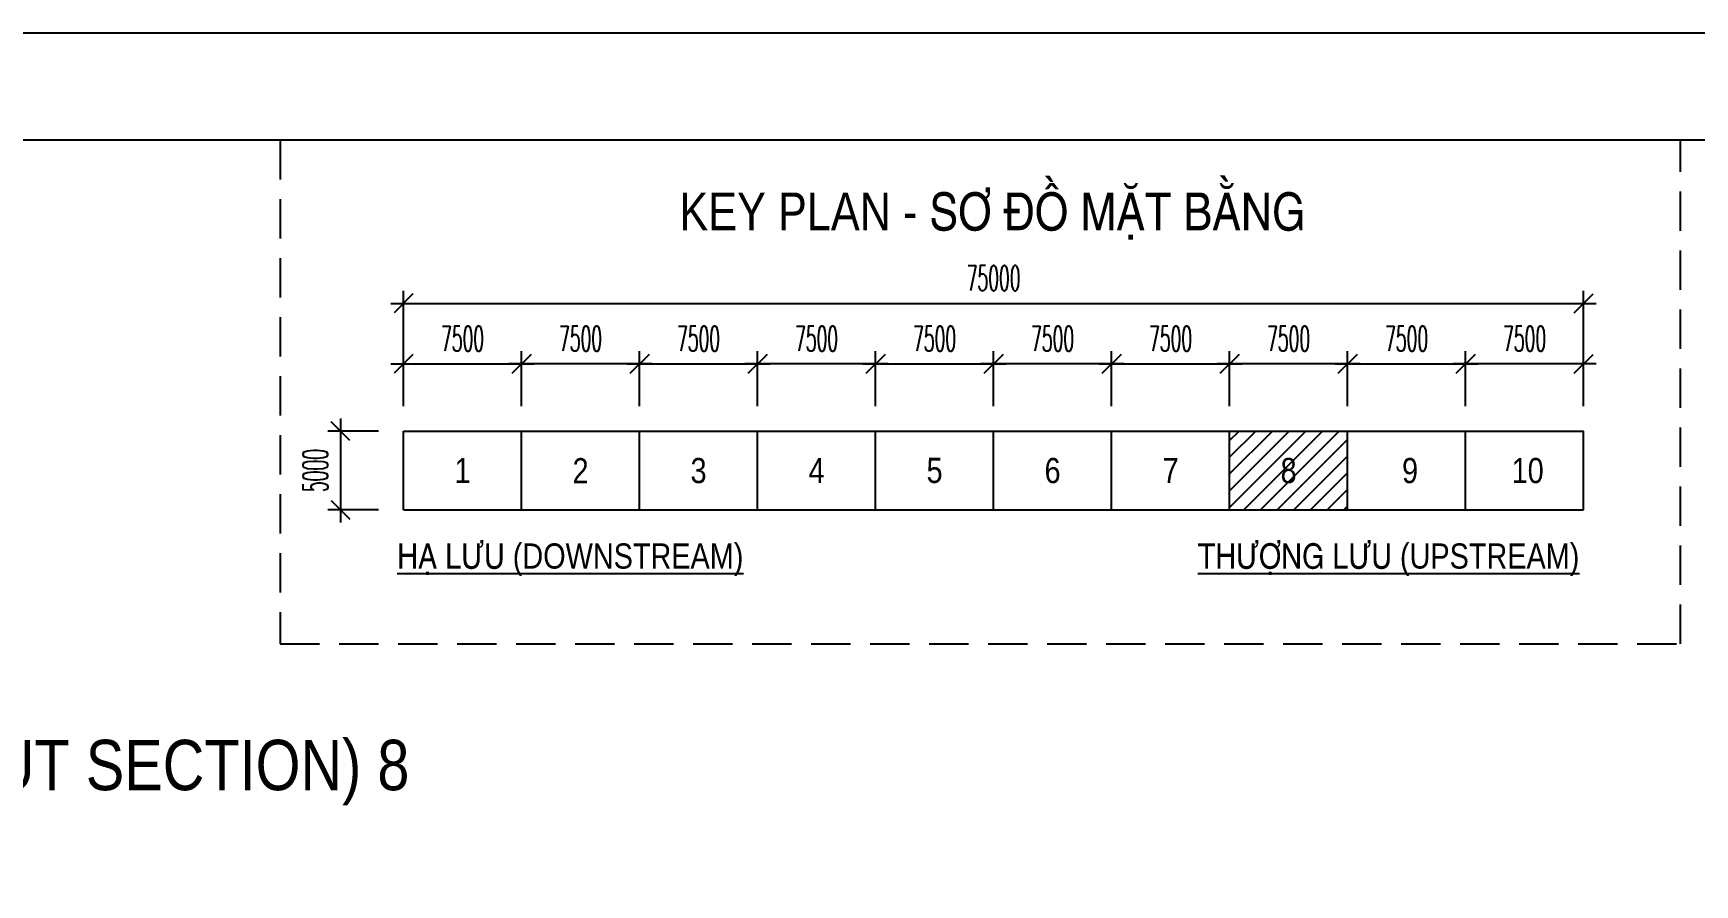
# Model space of a CAD drawing. Extents: x -687 to 941179, y -259 to 135874.
# Drawn here: x 899785 to 905065, y 117340 to 120046 of the extents above; entities that cross this region are included whole.
import ezdxf
from ezdxf.enums import TextEntityAlignment as Align

# ---------------------------------------------------------------- set-up
doc = ezdxf.new("R2010")
doc.units = 0
doc.header["$MEASUREMENT"] = 0
doc.header["$PDMODE"] = 3
doc.linetypes.add('HIDDEN', pattern=[0.375, 0.25, -0.125])
doc.layers.get('0').update_dxf_attribs({"color": 6, "linetype": 'CONTINUOUS'})
doc.layers.get('DEFPOINTS').update_dxf_attribs({"linetype": 'CONTINUOUS'})
for name, color, linetype in [('Hatch', 8, 'CONTINUOUS'), ('Hidden', 4, 'HIDDEN'), ('Khung', 1, 'CONTINUOUS'), ('Kich thuoc', 2, 'CONTINUOUS'), ('Text', 4, 'CONTINUOUS')]:
    doc.layers.add(name, color=color, linetype=linetype)
doc.styles.add('Hung', font='Vharialn.ttf')
doc.styles.add('Kichthuoc', font='romans.shx', dxfattribs={"width": 0.5})
doc.styles.add('Ten', font='Vharialn.ttf')
doc.dimstyles.new('Dim 400', dxfattribs={"dimscale": 400, "dimtxt": 0.2, "dimasz": 0.15, "dimexe": 0.1, "dimexo": 0.2, "dimgap": 0.1, "dimtad": 1, "dimdec": 0, "dimlfac": -1, "dimzin": 0, "dimdsep": 46, "dimtxsty": 'Kichthuoc', "dimblk": 'OBLIQUE', "dimcen": 0.1, "dimdle": 0.1, "dimclrd": 2, "dimclre": 2, "dimclrt": 4, "dimadec": 0, "dimazin": 0, "dimtfac": 1, "dimtdec": 0, "dimtix": 1, "dimtmove": 2, "dimatfit": 3, "dimfxl": 1, "dimtolj": 1, "dimtzin": 0, "dimarcsym": 0})

# ---------------------------------------------------------------- blocks, each defined once
blk = doc.blocks.new('_Oblique')
at = {"color": 0, "linetype": 'ByBlock', "lineweight": -2}
blk.add_line((-0.5, -0.5), (0.5, 0.5), dxfattribs=at)
blk = doc.blocks.new('*D190')
at = {"layer": 'DEFPOINTS', "color": 0}
for p in [(901336.7, 118995.3), (900961.7, 118781.1), (901336.7, 118781.1)]:
    blk.add_point(p, dxfattribs=at)
at = {"layer": 'Kich thuoc', "color": 2, "lineweight": -2}
for p, q in [((900961.7, 118861.1), (900961.7, 119035.3)), ((901336.7, 118861.1), (901336.7, 119035.3)), ((900921.7, 118995.3), (901376.7, 118995.3))]:
    blk.add_line(p, q, dxfattribs=at)
at = {"layer": 'Kich thuoc', "color": 2, "lineweight": -2, "xscale": 60, "yscale": 60, "zscale": 60, "rotation": 180}
blk.add_blockref('_Oblique', (900961.7, 118995.3), dxfattribs=at)
at = {"layer": 'Kich thuoc', "color": 2, "lineweight": -2, "xscale": 60, "yscale": 60, "zscale": 60}
blk.add_blockref('_Oblique', (901336.7, 118995.3), dxfattribs=at)
at = {"layer": 'Kich thuoc', "color": 4, "insert": (901149.2, 119075.3), "char_height": 80, "attachment_point": 5, "style": 'Kichthuoc'}
blk.add_mtext('\\A1;7500', dxfattribs=at)
blk = doc.blocks.new('*D191')
at = {"layer": 'DEFPOINTS', "color": 0}
for p in [(904711.7, 119187.4), (900961.7, 118781.1), (904711.7, 118781.1)]:
    blk.add_point(p, dxfattribs=at)
at = {"layer": 'Kich thuoc', "color": 2, "lineweight": -2}
for p, q in [((900961.7, 118861.1), (900961.7, 119227.4)), ((904711.7, 118861.1), (904711.7, 119227.4)), ((900921.7, 119187.4), (904751.7, 119187.4))]:
    blk.add_line(p, q, dxfattribs=at)
at = {"layer": 'Kich thuoc', "color": 2, "lineweight": -2, "xscale": 60, "yscale": 60, "zscale": 60, "rotation": 180}
blk.add_blockref('_Oblique', (900961.7, 119187.4), dxfattribs=at)
at = {"layer": 'Kich thuoc', "color": 2, "lineweight": -2, "xscale": 60, "yscale": 60, "zscale": 60}
blk.add_blockref('_Oblique', (904711.7, 119187.4), dxfattribs=at)
at = {"layer": 'Kich thuoc', "color": 4, "insert": (902836.7, 119267.4), "char_height": 80, "attachment_point": 5, "style": 'Kichthuoc'}
blk.add_mtext('\\A1;75000', dxfattribs=at)
blk = doc.blocks.new('*D192')
at = {"layer": 'DEFPOINTS', "color": 0}
for p in [(901336.7, 118995.3), (901336.7, 118781.1), (901711.7, 118781.1)]:
    blk.add_point(p, dxfattribs=at)
at = {"layer": 'Kich thuoc', "color": 2, "lineweight": -2}
for p, q in [((901336.7, 118861.1), (901336.7, 119035.3)), ((901711.7, 118861.1), (901711.7, 119035.3)), ((901751.7, 118995.3), (901296.7, 118995.3))]:
    blk.add_line(p, q, dxfattribs=at)
at = {"layer": 'Kich thuoc', "color": 2, "lineweight": -2, "xscale": 60, "yscale": 60, "zscale": 60, "rotation": 180}
blk.add_blockref('_Oblique', (901336.7, 118995.3), dxfattribs=at)
at = {"layer": 'Kich thuoc', "color": 2, "lineweight": -2, "xscale": 60, "yscale": 60, "zscale": 60}
blk.add_blockref('_Oblique', (901711.7, 118995.3), dxfattribs=at)
at = {"layer": 'Kich thuoc', "color": 4, "insert": (901524.2, 119075.3), "char_height": 80, "attachment_point": 5, "style": 'Kichthuoc'}
blk.add_mtext('\\A1;7500', dxfattribs=at)
blk = doc.blocks.new('*D193')
at = {"layer": 'DEFPOINTS', "color": 0}
for p in [(902086.7, 118995.3), (902086.7, 118781.1), (902461.7, 118781.1)]:
    blk.add_point(p, dxfattribs=at)
at = {"layer": 'Kich thuoc', "color": 2, "lineweight": -2}
for p, q in [((902086.7, 118861.1), (902086.7, 119035.3)), ((902461.7, 118861.1), (902461.7, 119035.3)), ((902501.7, 118995.3), (902046.7, 118995.3))]:
    blk.add_line(p, q, dxfattribs=at)
at = {"layer": 'Kich thuoc', "color": 2, "lineweight": -2, "xscale": 60, "yscale": 60, "zscale": 60, "rotation": 180}
blk.add_blockref('_Oblique', (902086.7, 118995.3), dxfattribs=at)
at = {"layer": 'Kich thuoc', "color": 2, "lineweight": -2, "xscale": 60, "yscale": 60, "zscale": 60}
blk.add_blockref('_Oblique', (902461.7, 118995.3), dxfattribs=at)
at = {"layer": 'Kich thuoc', "color": 4, "insert": (902274.2, 119075.3), "char_height": 80, "attachment_point": 5, "style": 'Kichthuoc'}
blk.add_mtext('\\A1;7500', dxfattribs=at)
blk = doc.blocks.new('*D194')
at = {"layer": 'DEFPOINTS', "color": 0}
for p in [(902086.7, 118995.3), (901711.7, 118781.1), (902086.7, 118781.1)]:
    blk.add_point(p, dxfattribs=at)
at = {"layer": 'Kich thuoc', "color": 2, "lineweight": -2}
for p, q in [((901711.7, 118861.1), (901711.7, 119035.3)), ((902086.7, 118861.1), (902086.7, 119035.3)), ((901671.7, 118995.3), (902126.7, 118995.3))]:
    blk.add_line(p, q, dxfattribs=at)
at = {"layer": 'Kich thuoc', "color": 2, "lineweight": -2, "xscale": 60, "yscale": 60, "zscale": 60, "rotation": 180}
blk.add_blockref('_Oblique', (901711.7, 118995.3), dxfattribs=at)
at = {"layer": 'Kich thuoc', "color": 2, "lineweight": -2, "xscale": 60, "yscale": 60, "zscale": 60}
blk.add_blockref('_Oblique', (902086.7, 118995.3), dxfattribs=at)
at = {"layer": 'Kich thuoc', "color": 4, "insert": (901899.2, 119075.3), "char_height": 80, "attachment_point": 5, "style": 'Kichthuoc'}
blk.add_mtext('\\A1;7500', dxfattribs=at)
blk = doc.blocks.new('*D195')
at = {"layer": 'DEFPOINTS', "color": 0}
for p in [(903586.7, 118995.3), (903586.7, 118781.1), (903961.7, 118781.1)]:
    blk.add_point(p, dxfattribs=at)
at = {"layer": 'Kich thuoc', "color": 2, "lineweight": -2}
for p, q in [((903586.7, 118861.1), (903586.7, 119035.3)), ((903961.7, 118861.1), (903961.7, 119035.3)), ((904001.7, 118995.3), (903546.7, 118995.3))]:
    blk.add_line(p, q, dxfattribs=at)
at = {"layer": 'Kich thuoc', "color": 2, "lineweight": -2, "xscale": 60, "yscale": 60, "zscale": 60, "rotation": 180}
blk.add_blockref('_Oblique', (903586.7, 118995.3), dxfattribs=at)
at = {"layer": 'Kich thuoc', "color": 2, "lineweight": -2, "xscale": 60, "yscale": 60, "zscale": 60}
blk.add_blockref('_Oblique', (903961.7, 118995.3), dxfattribs=at)
at = {"layer": 'Kich thuoc', "color": 4, "insert": (903774.2, 119075.3), "char_height": 80, "attachment_point": 5, "style": 'Kichthuoc'}
blk.add_mtext('\\A1;7500', dxfattribs=at)
blk = doc.blocks.new('*D196')
at = {"layer": 'DEFPOINTS', "color": 0}
for p in [(903586.7, 118995.3), (903211.7, 118781.1), (903586.7, 118781.1)]:
    blk.add_point(p, dxfattribs=at)
at = {"layer": 'Kich thuoc', "color": 2, "lineweight": -2}
for p, q in [((903211.7, 118861.1), (903211.7, 119035.3)), ((903586.7, 118861.1), (903586.7, 119035.3)), ((903171.7, 118995.3), (903626.7, 118995.3))]:
    blk.add_line(p, q, dxfattribs=at)
at = {"layer": 'Kich thuoc', "color": 2, "lineweight": -2, "xscale": 60, "yscale": 60, "zscale": 60, "rotation": 180}
blk.add_blockref('_Oblique', (903211.7, 118995.3), dxfattribs=at)
at = {"layer": 'Kich thuoc', "color": 2, "lineweight": -2, "xscale": 60, "yscale": 60, "zscale": 60}
blk.add_blockref('_Oblique', (903586.7, 118995.3), dxfattribs=at)
at = {"layer": 'Kich thuoc', "color": 4, "insert": (903399.2, 119075.3), "char_height": 80, "attachment_point": 5, "style": 'Kichthuoc'}
blk.add_mtext('\\A1;7500', dxfattribs=at)
blk = doc.blocks.new('*D197')
at = {"layer": 'DEFPOINTS', "color": 0}
for p in [(902836.7, 118995.3), (902461.7, 118781.1), (902836.7, 118781.1)]:
    blk.add_point(p, dxfattribs=at)
at = {"layer": 'Kich thuoc', "color": 2, "lineweight": -2}
for p, q in [((902461.7, 118861.1), (902461.7, 119035.3)), ((902836.7, 118861.1), (902836.7, 119035.3)), ((902421.7, 118995.3), (902876.7, 118995.3))]:
    blk.add_line(p, q, dxfattribs=at)
at = {"layer": 'Kich thuoc', "color": 2, "lineweight": -2, "xscale": 60, "yscale": 60, "zscale": 60, "rotation": 180}
blk.add_blockref('_Oblique', (902461.7, 118995.3), dxfattribs=at)
at = {"layer": 'Kich thuoc', "color": 2, "lineweight": -2, "xscale": 60, "yscale": 60, "zscale": 60}
blk.add_blockref('_Oblique', (902836.7, 118995.3), dxfattribs=at)
at = {"layer": 'Kich thuoc', "color": 4, "insert": (902649.2, 119075.3), "char_height": 80, "attachment_point": 5, "style": 'Kichthuoc'}
blk.add_mtext('\\A1;7500', dxfattribs=at)
blk = doc.blocks.new('*D198')
at = {"layer": 'DEFPOINTS', "color": 0}
for p in [(902836.7, 118995.3), (902836.7, 118781.1), (903211.7, 118781.1)]:
    blk.add_point(p, dxfattribs=at)
at = {"layer": 'Kich thuoc', "color": 2, "lineweight": -2}
for p, q in [((902836.7, 118861.1), (902836.7, 119035.3)), ((903211.7, 118861.1), (903211.7, 119035.3)), ((903251.7, 118995.3), (902796.7, 118995.3))]:
    blk.add_line(p, q, dxfattribs=at)
at = {"layer": 'Kich thuoc', "color": 2, "lineweight": -2, "xscale": 60, "yscale": 60, "zscale": 60, "rotation": 180}
blk.add_blockref('_Oblique', (902836.7, 118995.3), dxfattribs=at)
at = {"layer": 'Kich thuoc', "color": 2, "lineweight": -2, "xscale": 60, "yscale": 60, "zscale": 60}
blk.add_blockref('_Oblique', (903211.7, 118995.3), dxfattribs=at)
at = {"layer": 'Kich thuoc', "color": 4, "insert": (903024.2, 119075.3), "char_height": 80, "attachment_point": 5, "style": 'Kichthuoc'}
blk.add_mtext('\\A1;7500', dxfattribs=at)
blk = doc.blocks.new('*D199')
at = {"layer": 'DEFPOINTS', "color": 0}
for p in [(904336.7, 118995.3), (903961.7, 118781.1), (904336.7, 118781.1)]:
    blk.add_point(p, dxfattribs=at)
at = {"layer": 'Kich thuoc', "color": 2, "lineweight": -2}
for p, q in [((903961.7, 118861.1), (903961.7, 119035.3)), ((904336.7, 118861.1), (904336.7, 119035.3)), ((903921.7, 118995.3), (904376.7, 118995.3))]:
    blk.add_line(p, q, dxfattribs=at)
at = {"layer": 'Kich thuoc', "color": 2, "lineweight": -2, "xscale": 60, "yscale": 60, "zscale": 60, "rotation": 180}
blk.add_blockref('_Oblique', (903961.7, 118995.3), dxfattribs=at)
at = {"layer": 'Kich thuoc', "color": 2, "lineweight": -2, "xscale": 60, "yscale": 60, "zscale": 60}
blk.add_blockref('_Oblique', (904336.7, 118995.3), dxfattribs=at)
at = {"layer": 'Kich thuoc', "color": 4, "insert": (904149.2, 119075.3), "char_height": 80, "attachment_point": 5, "style": 'Kichthuoc'}
blk.add_mtext('\\A1;7500', dxfattribs=at)
blk = doc.blocks.new('*D200')
at = {"layer": 'DEFPOINTS', "color": 0}
for p in [(904336.7, 118995.3), (904336.7, 118781.1), (904711.7, 118781.1)]:
    blk.add_point(p, dxfattribs=at)
at = {"layer": 'Kich thuoc', "color": 2, "lineweight": -2}
for p, q in [((904336.7, 118861.1), (904336.7, 119035.3)), ((904711.7, 118861.1), (904711.7, 119035.3)), ((904751.7, 118995.3), (904296.7, 118995.3))]:
    blk.add_line(p, q, dxfattribs=at)
at = {"layer": 'Kich thuoc', "color": 2, "lineweight": -2, "xscale": 60, "yscale": 60, "zscale": 60, "rotation": 180}
blk.add_blockref('_Oblique', (904336.7, 118995.3), dxfattribs=at)
at = {"layer": 'Kich thuoc', "color": 2, "lineweight": -2, "xscale": 60, "yscale": 60, "zscale": 60}
blk.add_blockref('_Oblique', (904711.7, 118995.3), dxfattribs=at)
at = {"layer": 'Kich thuoc', "color": 4, "insert": (904524.2, 119075.3), "char_height": 80, "attachment_point": 5, "style": 'Kichthuoc'}
blk.add_mtext('\\A1;7500', dxfattribs=at)
blk = doc.blocks.new('*D217')
at = {"layer": 'DEFPOINTS', "color": 0}
for p in [(900961.7, 118781.1), (900761.2, 118531.1), (900961.7, 118531.1)]:
    blk.add_point(p, dxfattribs=at)
at = {"layer": 'Kich thuoc', "color": 2, "lineweight": -2}
for p, q in [((900761.2, 118821.1), (900761.2, 118491.1)), ((900881.7, 118781.1), (900721.2, 118781.1)), ((900881.7, 118531.1), (900721.2, 118531.1))]:
    blk.add_line(p, q, dxfattribs=at)
at = {"layer": 'Kich thuoc', "color": 2, "lineweight": -2, "xscale": 60, "yscale": 60, "zscale": 60}
for p, rotation in [((900761.2, 118781.1), 90), ((900761.2, 118531.1), 270)]:
    blk.add_blockref('_Oblique', p, dxfattribs=dict(at, rotation=rotation))
at = {"layer": 'Kich thuoc', "color": 4, "insert": (900681.2, 118656.1), "char_height": 80, "attachment_point": 5, "rotation": 90, "style": 'Kichthuoc'}
blk.add_mtext('\\A1;5000', dxfattribs=at)

msp = doc.modelspace()

# ---------------------------------------------------------------- hatches: boundary and pattern name
at = {"layer": 'Hatch'}
h = msp.add_hatch(dxfattribs=at)
h.set_pattern_fill('ANSI31', color=256, scale=300, style=0)
h.paths.add_polyline_path([(903961.6, 118781.1), (903586.7, 118781.1), (903586.7, 118531.1), (903961.6, 118531.1)])
h.paths.add_polyline_path([(903728.3, 118594.8), (903820.1, 118594.8), (903820.1, 118717.3), (903728.3, 118717.3)], flags=24)

# ---------------------------------------------------------------- linework, layer by layer
for p, q in [((902086.6, 118531.1), (902086.6, 118781.1)), ((902086.7, 118531.1), (902086.7, 118781.1)), ((902086.7, 118531.1), (902086.7, 118781.1)), ((902461.6, 118531.1), (902461.6, 118781.1)), ((902461.7, 118531.1), (902461.7, 118781.1)), ((902461.7, 118531.1), (902461.7, 118781.1)), ((902836.6, 118531.1), (902836.6, 118781.1)), ((902836.6, 118531.1), (902836.6, 118781.1)), ((902836.7, 118531.1), (902836.7, 118781.1))]:
    msp.add_line(p, q)
at = {"layer": 'DEFPOINTS'}
msp.add_lwpolyline([(890779.2, 108165.8), (907579.2, 108165.8), (907579.2, 120045.8), (890779.2, 120045.8)], close=True, dxfattribs=at)
at = {"layer": 'Hidden', "linetype": 'HIDDEN', "ltscale": 500}
msp.add_lwpolyline([(905019.2, 119705.8), (900569.2, 119705.8), (900569.2, 118105.8), (905019.2, 118105.8)], close=True, dxfattribs=at)
at = {"layer": 'Khung'}
for p, q in [((900961.7, 118531.1), (900961.7, 118781.1)), ((900961.7, 118781.1), (904711.7, 118781.1)), ((901336.6, 118531.1), (901336.6, 118781.1)), ((901336.6, 118531.1), (901336.6, 118781.1)), ((901336.7, 118531.1), (901336.7, 118781.1)), ((901336.7, 118531.1), (901336.7, 118781.1)), ((901711.6, 118531.1), (901711.6, 118781.1)), ((901711.6, 118531.1), (901711.6, 118781.1)), ((901711.7, 118531.1), (901711.7, 118781.1)), ((901711.7, 118531.1), (901711.7, 118781.1)), ((902086.6, 118531.1), (902086.6, 118781.1)), ((902461.6, 118531.1), (902461.6, 118781.1)), ((902836.7, 118531.1), (902836.7, 118781.1)), ((903211.6, 118531.1), (903211.6, 118781.1)), ((903211.6, 118531.1), (903211.6, 118781.1)), ((903211.7, 118531.1), (903211.7, 118781.1)), ((903211.7, 118531.1), (903211.7, 118781.1)), ((903586.6, 118531.1), (903586.6, 118781.1)), ((903586.6, 118531.1), (903586.6, 118781.1)), ((903586.7, 118531.1), (903586.7, 118781.1)), ((903586.7, 118531.1), (903586.7, 118781.1)), ((903961.6, 118531.1), (903961.6, 118781.1)), ((903961.6, 118531.1), (903961.6, 118781.1)), ((903961.7, 118531.1), (903961.7, 118781.1)), ((903961.7, 118531.1), (903961.7, 118781.1)), ((904336.6, 118531.1), (904336.6, 118781.1)), ((904336.6, 118531.1), (904336.6, 118781.1)), ((904336.7, 118531.1), (904336.7, 118781.1)), ((904336.7, 118531.1), (904336.7, 118781.1)), ((904711.7, 118531.1), (904711.7, 118781.1)), ((900961.7, 118531.1), (904711.7, 118531.1))]:
    msp.add_line(p, q, dxfattribs=at)
at = {"layer": 'Khung', "color": 170}
msp.add_lwpolyline([(892019.2, 108505.8), (907219.2, 108505.8), (907219.2, 119705.8), (892019.2, 119705.8)], close=True, dxfattribs=at)

# ---------------------------------------------------------------- texts
at = {"layer": 'Text'}
for s, height, style, p in [('key plan - s¬ ®å mÆt b»ng', 120, 'Ten', (902833.2, 119419.5)), ('%%Uh¹ l\xadu (downstream)', 80, 'Ten', (901491.7, 118344.5)), ('%%Uth\xadîng l\xadu (upstream)', 80, 'Ten', (904091.9, 118344.5)), ('MÆt b»ng cäc ph©n ®o¹n (Pile layout section) 8', 160, 'Hung', (898519.2, 117640.3))]:
    msp.add_text(s, height=height, dxfattribs=dict(at, style=style)).set_placement(p, align=Align.CENTER)
at = {"layer": 'Text', "style": 'Ten'}
for s, p in [('2', (901524.2, 118656.1)), ('3', (901899.2, 118656.1)), ('5', (902649.2, 118656.1)), ('6', (903024.2, 118656.1)), ('8', (903774.2, 118656.1)), ('9', (904160.2, 118656.1)), ('10', (904534, 118656.1)), ('1', (901149.2, 118656.1)), ('4', (902274.2, 118656.1)), ('7', (903399.2, 118656.1))]:
    msp.add_text(s, height=80, dxfattribs=at).set_placement(p, align=Align.MIDDLE)

# ---------------------------------------------------------------- dimensions: what is measured, and where the dimension line sits
at = {"layer": 'Kich thuoc'}
for base, p1, p2, text, picture, middle in [((904711.7, 119187.4), (900961.7, 118781.1), (904711.7, 118781.1), '75000', '*D191', (902836.7, 119267.4)), ((901336.7, 118995.3), (900961.7, 118781.1), (901336.7, 118781.1), '7500', '*D190', (901149.2, 119075.3)), ((902086.7, 118995.3), (901711.7, 118781.1), (902086.7, 118781.1), '7500', '*D194', (901899.2, 119075.3)), ((902836.7, 118995.3), (902461.7, 118781.1), (902836.7, 118781.1), '7500', '*D197', (902649.2, 119075.3)), ((903586.7, 118995.3), (903211.7, 118781.1), (903586.7, 118781.1), '7500', '*D196', (903399.2, 119075.3)), ((904336.7, 118995.3), (903961.7, 118781.1), (904336.7, 118781.1), '7500', '*D199', (904149.2, 119075.3))]:
    dim = msp.add_linear_dim(base=base, p1=p1, p2=p2, text=text, dimstyle='Dim 400', dxfattribs=at)
    dim.commit()
    dim.dimension.update_dxf_attribs({"geometry": picture, "text_midpoint": middle})
for base, p1, p2, angle, text, picture, middle in [((901336.7, 118995.3), (901711.7, 118781.1), (901336.7, 118781.1), 180, '7500', '*D192', (901524.2, 119075.3)), ((902086.7, 118995.3), (902461.7, 118781.1), (902086.7, 118781.1), 180, '7500', '*D193', (902274.2, 119075.3)), ((902836.7, 118995.3), (903211.7, 118781.1), (902836.7, 118781.1), 180, '7500', '*D198', (903024.2, 119075.3)), ((903586.7, 118995.3), (903961.7, 118781.1), (903586.7, 118781.1), 180, '7500', '*D195', (903774.2, 119075.3)), ((904336.7, 118995.3), (904711.7, 118781.1), (904336.7, 118781.1), 180, '7500', '*D200', (904524.2, 119075.3)), ((900761.2, 118531.1), (900961.7, 118781.1), (900961.7, 118531.1), 90, '5000', '*D217', (900681.2, 118656.1))]:
    dim = msp.add_linear_dim(base=base, p1=p1, p2=p2, angle=angle, text=text, dimstyle='Dim 400', dxfattribs=at)
    dim.commit()
    dim.dimension.update_dxf_attribs({"geometry": picture, "text_midpoint": middle})

doc.saveas('drawing.dxf')
